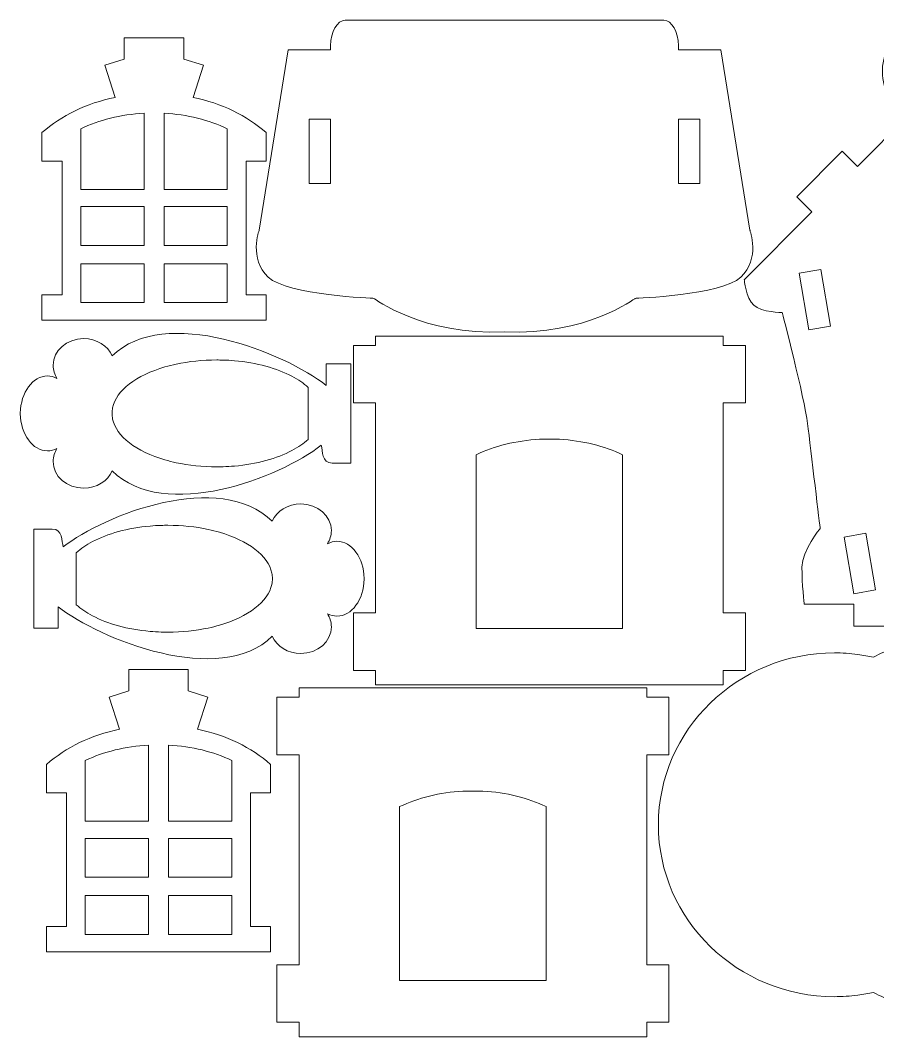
# Model space of a CAD drawing. Header units: centimetres. Extents: x -20.4 to 13.4, y -37.8 to 33.2.
# Drawn here: x -10.51 to 1.15, y -37.78 to -23.96 of the extents above; entities that cross this region are included whole.
import ezdxf

# ---------------------------------------------------------------- set-up
doc = ezdxf.new("R2010")
doc.units = ezdxf.units.CM
doc.header["$MEASUREMENT"] = 0
doc.layers.add('layer 1', color=7, linetype='Continuous')

msp = doc.modelspace()

# ---------------------------------------------------------------- linework, layer by layer
at = {"layer": 'layer 1', "color": 250, "lineweight": 9}
for points, knots in [([(-1.76149, -23.96319), (-1.76149, -23.96319), (-6.09181, -23.96319), (-6.09181, -23.96319), (-6.09181, -23.96319), (-6.20158, -23.96319), (-6.29138, -24.11861), (-6.29138, -24.30859), (-6.29138, -24.30859), (-6.29138, -24.30859), (-6.29138, -24.36234), (-6.29138, -24.36234), (-6.29138, -24.36234), (-6.29138, -24.36234), (-6.86787, -24.36234), (-6.86787, -24.36234), (-6.86787, -24.36234), (-6.86787, -24.36234), (-7.26287, -26.81438), (-7.26287, -26.81438), (-7.26287, -26.81438), (-7.26287, -26.81438), (-7.40699, -27.20885), (-7.1401, -27.45439), (-7.1401, -27.45439), (-6.87321, -27.69993), (-5.70421, -27.74263), (-5.70421, -27.74263), (-5.70421, -27.74263), (-5.70421, -27.74263), (-5.03178, -28.25203), (-3.92665, -28.19917), (-3.92665, -28.19917), (-2.82152, -28.25203), (-2.14909, -27.74263), (-2.14909, -27.74263), (-2.14909, -27.74263), (-2.14909, -27.74263), (-0.98009, -27.69993), (-0.7132, -27.45439), (-0.7132, -27.45439), (-0.44631, -27.20885), (-0.59043, -26.81438), (-0.59043, -26.81438), (-0.59043, -26.81438), (-0.59043, -26.81438), (-0.98543, -24.36234), (-0.98543, -24.36234), (-0.98543, -24.36234), (-0.98543, -24.36234), (-1.56192, -24.36234), (-1.56192, -24.36234), (-1.56192, -24.36234), (-1.56192, -24.36234), (-1.56192, -24.30861), (-1.56192, -24.30861), (-1.56192, -24.30861), (-1.56192, -24.11861), (-1.65172, -23.96319), (-1.76149, -23.96319)], [0, 0, 0, 0, 0.0625, 0.0625, 0.0625, 0.0625, 0.125, 0.125, 0.125, 0.125, 0.1875, 0.1875, 0.1875, 0.1875, 0.25, 0.25, 0.25, 0.25, 0.3125, 0.3125, 0.3125, 0.3125, 0.375, 0.375, 0.375, 0.375, 0.4375, 0.4375, 0.4375, 0.4375, 0.5, 0.5, 0.5, 0.5, 0.5625, 0.5625, 0.5625, 0.5625, 0.625, 0.625, 0.625, 0.625, 0.6875, 0.6875, 0.6875, 0.6875, 0.75, 0.75, 0.75, 0.75, 0.8125, 0.8125, 0.8125, 0.8125, 0.875, 0.875, 0.875, 0.875, 1, 1, 1, 1]), ([(1.90649, -23.96332), (1.90649, -23.96332), (1.90649, -23.96319), (1.90649, -23.96319), (1.90649, -23.96319), (1.90649, -23.96319), (1.90149, -23.96325), (1.90149, -23.96325), (1.90149, -23.96325), (1.90149, -23.96325), (1.89649, -23.96319), (1.89649, -23.96319), (1.89649, -23.96319), (1.89649, -23.96319), (1.89649, -23.96332), (1.89649, -23.96332), (1.89649, -23.96332), (1.51684, -23.96868), (1.2106, -24.27814), (1.2106, -24.65908), (1.2106, -24.65908), (1.2106, -24.91692), (1.35094, -25.14207), (1.5594, -25.26228), (1.5594, -25.26228), (1.5594, -25.26228), (0.87107, -25.95061), (0.87107, -25.95061), (0.87107, -25.95061), (0.87107, -25.95061), (0.66393, -25.74348), (0.66393, -25.74348), (0.66393, -25.74348), (0.66393, -25.74348), (0.04631, -26.36111), (0.04631, -26.36111), (0.04631, -26.36111), (0.04631, -26.36111), (0.25344, -26.56823), (0.25344, -26.56823), (0.25344, -26.56823), (0.25344, -26.56823), (-0.66693, -27.4886), (-0.66693, -27.4886), (-0.66693, -27.4886), (-0.66693, -27.4886), (-0.64673, -27.73691), (-0.53764, -27.83608), (-0.53764, -27.83608), (-0.42855, -27.93525), (-0.15086, -27.93525), (-0.15086, -27.93525), (-0.15086, -27.93525), (-0.15086, -27.93525), (0.1524, -29.09977), (0.19416, -29.44479), (0.19416, -29.44479), (0.23592, -29.78981), (0.36484, -30.87081), (0.36484, -30.87081), (0.36484, -30.87081), (0.36484, -30.87081), (0.11691, -31.16833), (0.11691, -31.39643), (0.11691, -31.39643), (0.11691, -31.62453), (0.14666, -31.89942), (0.14666, -31.89942), (0.14666, -31.89942), (0.14666, -31.89942), (0.82352, -31.89942), (0.82352, -31.89942), (0.82352, -31.89942), (0.82352, -31.89942), (0.82352, -32.19913), (0.82352, -32.19913), (0.82352, -32.19913), (0.82352, -32.19913), (2.97946, -32.19913), (2.97946, -32.19913), (2.97946, -32.19913), (2.97946, -32.19913), (2.97946, -31.89942), (2.97946, -31.89942), (2.97946, -31.89942), (2.97946, -31.89942), (3.65632, -31.89942), (3.65632, -31.89942), (3.65632, -31.89942), (3.65632, -31.89942), (3.68607, -31.62453), (3.68607, -31.39643), (3.68607, -31.39643), (3.68607, -31.16833), (3.43814, -30.87081), (3.43814, -30.87081), (3.43814, -30.87081), (3.43814, -30.87081), (3.56706, -29.78981), (3.60882, -29.44479), (3.60882, -29.44479), (3.65058, -29.09977), (3.95384, -27.93525), (3.95384, -27.93525), (3.95384, -27.93525), (3.95384, -27.93525), (4.23153, -27.93525), (4.34062, -27.83608), (4.34062, -27.83608), (4.44971, -27.73691), (4.46991, -27.4886), (4.46991, -27.4886), (4.46991, -27.4886), (3.45652, -26.47521), (3.17567, -26.19437), (2.24358, -25.26228), (2.24358, -25.26228), (2.45204, -25.14207), (2.59238, -24.91692), (2.59238, -24.65908), (2.59238, -24.65908), (2.59238, -24.27814), (2.28614, -23.96868), (1.90649, -23.96332)], [0, 0, 0, 0, 0.03125, 0.03125, 0.03125, 0.03125, 0.0625, 0.0625, 0.0625, 0.0625, 0.09375, 0.09375, 0.09375, 0.09375, 0.125, 0.125, 0.125, 0.125, 0.15625, 0.15625, 0.15625, 0.15625, 0.1875, 0.1875, 0.1875, 0.1875, 0.21875, 0.21875, 0.21875, 0.21875, 0.25, 0.25, 0.25, 0.25, 0.28125, 0.28125, 0.28125, 0.28125, 0.3125, 0.3125, 0.3125, 0.3125, 0.34375, 0.34375, 0.34375, 0.34375, 0.375, 0.375, 0.375, 0.375, 0.40625, 0.40625, 0.40625, 0.40625, 0.4375, 0.4375, 0.4375, 0.4375, 0.46875, 0.46875, 0.46875, 0.46875, 0.5, 0.5, 0.5, 0.5, 0.53125, 0.53125, 0.53125, 0.53125, 0.5625, 0.5625, 0.5625, 0.5625, 0.59375, 0.59375, 0.59375, 0.59375, 0.625, 0.625, 0.625, 0.625, 0.65625, 0.65625, 0.65625, 0.65625, 0.6875, 0.6875, 0.6875, 0.6875, 0.71875, 0.71875, 0.71875, 0.71875, 0.75, 0.75, 0.75, 0.75, 0.78125, 0.78125, 0.78125, 0.78125, 0.8125, 0.8125, 0.8125, 0.8125, 0.84375, 0.84375, 0.84375, 0.84375, 0.875, 0.875, 0.875, 0.875, 0.90625, 0.90625, 0.90625, 0.90625, 0.9375, 0.9375, 0.9375, 0.9375, 1, 1, 1, 1]), ([(-6.5843, -26.17925), (-6.5843, -26.17925), (-6.5843, -25.30579), (-6.5843, -25.30579), (-6.5843, -25.30579), (-6.5843, -25.30579), (-6.29138, -25.30579), (-6.29138, -25.30579), (-6.29138, -25.30579), (-6.29138, -25.30579), (-6.29138, -26.17925), (-6.29138, -26.17925), (-6.29138, -26.17925), (-6.29138, -26.17925), (-6.5843, -26.17925), (-6.5843, -26.17925)], [0, 0, 0, 0, 0.2, 0.2, 0.2, 0.2, 0.4, 0.4, 0.4, 0.4, 0.6, 0.6, 0.6, 0.6, 1, 1, 1, 1]), ([(-1.56192, -26.17925), (-1.56192, -26.17925), (-1.56192, -25.30579), (-1.56192, -25.30579), (-1.56192, -25.30579), (-1.56192, -25.30579), (-1.269, -25.30579), (-1.269, -25.30579), (-1.269, -25.30579), (-1.269, -25.30579), (-1.269, -26.17925), (-1.269, -26.17925), (-1.269, -26.17925), (-1.269, -26.17925), (-1.56192, -26.17925), (-1.56192, -26.17925)], [0, 0, 0, 0, 0.2, 0.2, 0.2, 0.2, 0.4, 0.4, 0.4, 0.4, 0.6, 0.6, 0.6, 0.6, 1, 1, 1, 1]), ([(0.50606, -28.12182), (0.50606, -28.12182), (0.21035, -28.1724), (0.21035, -28.1724), (0.21035, -28.1724), (0.21035, -28.1724), (0.07864, -27.40214), (0.07864, -27.40214), (0.07864, -27.40214), (0.07864, -27.40214), (0.37434, -27.35158), (0.37434, -27.35158), (0.37434, -27.35158), (0.37434, -27.35158), (0.50606, -28.12182), (0.50606, -28.12182)], [0, 0, 0, 0, 0.2, 0.2, 0.2, 0.2, 0.4, 0.4, 0.4, 0.4, 0.6, 0.6, 0.6, 0.6, 1, 1, 1, 1]), ([(-5.68167, -28.25448), (-5.68167, -28.25448), (-0.95222, -28.25448), (-0.95222, -28.25448), (-0.95222, -28.25448), (-0.95222, -28.25448), (-0.95222, -28.38179), (-0.95222, -28.38179), (-0.95222, -28.38179), (-0.95222, -28.38179), (-0.65222, -28.38179), (-0.65222, -28.38179), (-0.65222, -28.38179), (-0.65222, -28.38179), (-0.65222, -29.16321), (-0.65222, -29.16321), (-0.65222, -29.16321), (-0.65222, -29.16321), (-0.95222, -29.16321), (-0.95222, -29.16321), (-0.95222, -29.16321), (-0.95222, -29.16321), (-0.95222, -32.01885), (-0.95222, -32.01885), (-0.95222, -32.01885), (-0.95222, -32.01885), (-0.65222, -32.01885), (-0.65222, -32.01885), (-0.65222, -32.01885), (-0.65222, -32.01885), (-0.65222, -32.80027), (-0.65222, -32.80027), (-0.65222, -32.80027), (-0.65222, -32.80027), (-0.95222, -32.80027), (-0.95222, -32.80027), (-0.95222, -32.80027), (-0.95222, -32.80027), (-0.95222, -32.99568), (-0.95222, -32.99568), (-0.95222, -32.99568), (-0.95222, -32.99568), (-5.68167, -32.99568), (-5.68167, -32.99568), (-5.68167, -32.99568), (-5.68167, -32.99568), (-5.68167, -32.80027), (-5.68167, -32.80027), (-5.68167, -32.80027), (-5.68167, -32.80027), (-5.98167, -32.80027), (-5.98167, -32.80027), (-5.98167, -32.80027), (-5.98167, -32.80027), (-5.98167, -32.01885), (-5.98167, -32.01885), (-5.98167, -32.01885), (-5.98167, -32.01885), (-5.68167, -32.01885), (-5.68167, -32.01885), (-5.68167, -32.01885), (-5.68167, -32.01885), (-5.68167, -29.16321), (-5.68167, -29.16321), (-5.68167, -29.16321), (-5.68167, -29.16321), (-5.98167, -29.16321), (-5.98167, -29.16321), (-5.98167, -29.16321), (-5.98167, -29.16321), (-5.98167, -28.38179), (-5.98167, -28.38179), (-5.98167, -28.38179), (-5.98167, -28.38179), (-5.68167, -28.38179), (-5.68167, -28.38179), (-5.68167, -28.38179), (-5.68167, -28.38179), (-5.68167, -28.25448), (-5.68167, -28.25448)], [0, 0, 0, 0, 0.04761905, 0.04761905, 0.04761905, 0.04761905, 0.0952381, 0.0952381, 0.0952381, 0.0952381, 0.14285714, 0.14285714, 0.14285714, 0.14285714, 0.19047619, 0.19047619, 0.19047619, 0.19047619, 0.23809524, 0.23809524, 0.23809524, 0.23809524, 0.28571429, 0.28571429, 0.28571429, 0.28571429, 0.33333333, 0.33333333, 0.33333333, 0.33333333, 0.38095238, 0.38095238, 0.38095238, 0.38095238, 0.42857143, 0.42857143, 0.42857143, 0.42857143, 0.47619048, 0.47619048, 0.47619048, 0.47619048, 0.52380952, 0.52380952, 0.52380952, 0.52380952, 0.57142857, 0.57142857, 0.57142857, 0.57142857, 0.61904762, 0.61904762, 0.61904762, 0.61904762, 0.66666667, 0.66666667, 0.66666667, 0.66666667, 0.71428571, 0.71428571, 0.71428571, 0.71428571, 0.76190476, 0.76190476, 0.76190476, 0.76190476, 0.80952381, 0.80952381, 0.80952381, 0.80952381, 0.85714286, 0.85714286, 0.85714286, 0.85714286, 0.9047619, 0.9047619, 0.9047619, 0.9047619, 1, 1, 1, 1]), ([(-3.18084, -32.23182), (-3.18084, -32.23182), (-2.3204, -32.23182), (-2.3204, -32.23182), (-2.3204, -32.23182), (-2.3204, -32.23182), (-2.3204, -31.70502), (-2.3204, -31.70502), (-2.3204, -31.70502), (-2.3204, -31.70502), (-2.3204, -31.45429), (-2.3204, -31.45429), (-2.3204, -31.45429), (-2.3204, -31.45429), (-2.3204, -30.92749), (-2.3204, -30.92749), (-2.3204, -30.92749), (-2.3204, -30.92749), (-2.3204, -30.69532), (-2.3204, -30.69532), (-2.3204, -30.69532), (-2.3204, -30.69532), (-2.3204, -29.8683), (-2.3204, -29.8683), (-2.3204, -29.8683), (-2.56942, -29.7503), (-2.86351, -29.67527), (-3.18084, -29.65848), (-3.18084, -29.65848), (-3.22475, -29.6579), (-3.26719, -29.65675), (-3.31255, -29.65675), (-3.31255, -29.65675), (-3.35791, -29.65675), (-3.40621, -29.6579), (-3.45304, -29.65848), (-3.45304, -29.65848), (-3.77037, -29.67527), (-4.06446, -29.7503), (-4.31348, -29.8683), (-4.31348, -29.8683), (-4.31348, -29.8683), (-4.31348, -30.69532), (-4.31348, -30.69532), (-4.31348, -30.69532), (-4.31348, -30.69532), (-4.31348, -30.92749), (-4.31348, -30.92749), (-4.31348, -30.92749), (-4.31348, -30.92749), (-4.31348, -31.45429), (-4.31348, -31.45429), (-4.31348, -31.45429), (-4.31348, -31.45429), (-4.31348, -31.70502), (-4.31348, -31.70502), (-4.31348, -31.70502), (-4.31348, -31.70502), (-4.31348, -32.23182), (-4.31348, -32.23182), (-4.31348, -32.23182), (-4.31348, -32.23182), (-3.45304, -32.23182), (-3.45304, -32.23182), (-3.45304, -32.23182), (-3.45304, -32.23182), (-3.18084, -32.23182), (-3.18084, -32.23182)], [0, 0, 0, 0, 0.05555556, 0.05555556, 0.05555556, 0.05555556, 0.11111111, 0.11111111, 0.11111111, 0.11111111, 0.16666667, 0.16666667, 0.16666667, 0.16666667, 0.22222222, 0.22222222, 0.22222222, 0.22222222, 0.27777778, 0.27777778, 0.27777778, 0.27777778, 0.33333333, 0.33333333, 0.33333333, 0.33333333, 0.38888889, 0.38888889, 0.38888889, 0.38888889, 0.44444444, 0.44444444, 0.44444444, 0.44444444, 0.5, 0.5, 0.5, 0.5, 0.55555556, 0.55555556, 0.55555556, 0.55555556, 0.61111111, 0.61111111, 0.61111111, 0.61111111, 0.66666667, 0.66666667, 0.66666667, 0.66666667, 0.72222222, 0.72222222, 0.72222222, 0.72222222, 0.77777778, 0.77777778, 0.77777778, 0.77777778, 0.83333333, 0.83333333, 0.83333333, 0.83333333, 0.88888889, 0.88888889, 0.88888889, 0.88888889, 1, 1, 1, 1]), ([(0.98751, -30.93657), (0.98751, -30.93657), (1.11923, -31.70681), (1.11923, -31.70681), (1.11923, -31.70681), (1.11923, -31.70681), (0.82352, -31.75738), (0.82352, -31.75738), (0.82352, -31.75738), (0.82352, -31.75738), (0.6918, -30.98714), (0.6918, -30.98714), (0.6918, -30.98714), (0.6918, -30.98714), (0.98751, -30.93657), (0.98751, -30.93657)], [0, 0, 0, 0, 0.2, 0.2, 0.2, 0.2, 0.4, 0.4, 0.4, 0.4, 0.6, 0.6, 0.6, 0.6, 1, 1, 1, 1]), ([(6.62478, -34.89878), (6.62478, -34.25294), (6.35567, -33.66807), (5.92067, -33.24463), (5.92067, -33.24463), (5.48747, -32.82295), (4.89002, -32.56209), (4.23109, -32.56209), (4.23109, -32.56209), (4.12709, -32.56209), (4.02038, -32.56944), (3.91171, -32.58366), (3.91171, -32.58366), (3.83889, -32.59317), (3.7682, -32.60552), (3.69975, -32.62054), (3.69975, -32.62054), (3.51889, -32.52177), (3.32451, -32.44273), (3.11976, -32.38652), (3.11976, -32.38652), (2.88705, -32.32263), (2.64393, -32.28843), (2.39527, -32.28843), (2.39527, -32.28843), (2.14661, -32.28843), (1.90349, -32.32263), (1.67078, -32.38652), (1.67078, -32.38652), (1.46603, -32.44273), (1.27165, -32.52177), (1.09079, -32.62054), (1.09079, -32.62054), (1.02234, -32.60552), (0.95165, -32.59317), (0.87883, -32.58366), (0.87883, -32.58366), (0.77016, -32.56944), (0.66344, -32.56209), (0.55944, -32.56209), (0.55944, -32.56209), (-0.09949, -32.56209), (-0.69694, -32.82295), (-1.13014, -33.24463), (-1.13014, -33.24463), (-1.56514, -33.66807), (-1.83425, -34.25294), (-1.83425, -34.89878), (-1.83425, -34.89878), (-1.83425, -35.54461), (-1.56514, -36.12948), (-1.13013, -36.55292), (-1.13013, -36.55292), (-0.69694, -36.97459), (-0.09948, -37.23545), (0.55944, -37.23545), (0.55944, -37.23545), (0.66344, -37.23545), (0.77016, -37.2281), (0.87885, -37.21389), (0.87885, -37.21389), (0.95166, -37.20437), (1.02235, -37.19202), (1.09079, -37.17701), (1.09079, -37.17701), (1.27166, -37.27578), (1.46604, -37.35482), (1.67079, -37.41103), (1.67079, -37.41103), (1.9035, -37.47492), (2.14663, -37.50912), (2.39527, -37.50912), (2.39527, -37.50912), (2.64391, -37.50912), (2.88705, -37.47492), (3.11978, -37.41103), (3.11978, -37.41103), (3.32451, -37.35482), (3.51888, -37.27578), (3.69975, -37.17701), (3.69975, -37.17701), (3.76818, -37.19202), (3.83887, -37.20437), (3.91169, -37.21389), (3.91169, -37.21389), (4.02038, -37.2281), (4.1271, -37.23545), (4.23109, -37.23545), (4.23109, -37.23545), (4.89, -37.23545), (5.48747, -36.97459), (5.92066, -36.55292), (5.92066, -36.55292), (6.35567, -36.12948), (6.62478, -35.54461), (6.62478, -34.89878)], [0, 0, 0, 0, 0.04, 0.04, 0.04, 0.04, 0.08, 0.08, 0.08, 0.08, 0.12, 0.12, 0.12, 0.12, 0.16, 0.16, 0.16, 0.16, 0.2, 0.2, 0.2, 0.2, 0.24, 0.24, 0.24, 0.24, 0.28, 0.28, 0.28, 0.28, 0.32, 0.32, 0.32, 0.32, 0.36, 0.36, 0.36, 0.36, 0.4, 0.4, 0.4, 0.4, 0.44, 0.44, 0.44, 0.44, 0.48, 0.48, 0.48, 0.48, 0.52, 0.52, 0.52, 0.52, 0.56, 0.56, 0.56, 0.56, 0.6, 0.6, 0.6, 0.6, 0.64, 0.64, 0.64, 0.64, 0.68, 0.68, 0.68, 0.68, 0.72, 0.72, 0.72, 0.72, 0.76, 0.76, 0.76, 0.76, 0.8, 0.8, 0.8, 0.8, 0.84, 0.84, 0.84, 0.84, 0.88, 0.88, 0.88, 0.88, 0.92, 0.92, 0.92, 0.92, 1, 1, 1, 1]), ([(-6.72085, -33.03792), (-6.72085, -33.03792), (-1.9914, -33.03792), (-1.9914, -33.03792), (-1.9914, -33.03792), (-1.9914, -33.03792), (-1.9914, -33.16523), (-1.9914, -33.16523), (-1.9914, -33.16523), (-1.9914, -33.16523), (-1.6914, -33.16523), (-1.6914, -33.16523), (-1.6914, -33.16523), (-1.6914, -33.16523), (-1.6914, -33.94665), (-1.6914, -33.94665), (-1.6914, -33.94665), (-1.6914, -33.94665), (-1.9914, -33.94665), (-1.9914, -33.94665), (-1.9914, -33.94665), (-1.9914, -33.94665), (-1.9914, -36.80229), (-1.9914, -36.80229), (-1.9914, -36.80229), (-1.9914, -36.80229), (-1.6914, -36.80229), (-1.6914, -36.80229), (-1.6914, -36.80229), (-1.6914, -36.80229), (-1.6914, -37.58371), (-1.6914, -37.58371), (-1.6914, -37.58371), (-1.6914, -37.58371), (-1.9914, -37.58371), (-1.9914, -37.58371), (-1.9914, -37.58371), (-1.9914, -37.58371), (-1.9914, -37.77912), (-1.9914, -37.77912), (-1.9914, -37.77912), (-1.9914, -37.77912), (-6.72085, -37.77912), (-6.72085, -37.77912), (-6.72085, -37.77912), (-6.72085, -37.77912), (-6.72085, -37.58371), (-6.72085, -37.58371), (-6.72085, -37.58371), (-6.72085, -37.58371), (-7.02085, -37.58371), (-7.02085, -37.58371), (-7.02085, -37.58371), (-7.02085, -37.58371), (-7.02085, -36.80229), (-7.02085, -36.80229), (-7.02085, -36.80229), (-7.02085, -36.80229), (-6.72085, -36.80229), (-6.72085, -36.80229), (-6.72085, -36.80229), (-6.72085, -36.80229), (-6.72085, -33.94665), (-6.72085, -33.94665), (-6.72085, -33.94665), (-6.72085, -33.94665), (-7.02085, -33.94665), (-7.02085, -33.94665), (-7.02085, -33.94665), (-7.02085, -33.94665), (-7.02085, -33.16523), (-7.02085, -33.16523), (-7.02085, -33.16523), (-7.02085, -33.16523), (-6.72085, -33.16523), (-6.72085, -33.16523), (-6.72085, -33.16523), (-6.72085, -33.16523), (-6.72085, -33.03792), (-6.72085, -33.03792)], [0, 0, 0, 0, 0.04761905, 0.04761905, 0.04761905, 0.04761905, 0.0952381, 0.0952381, 0.0952381, 0.0952381, 0.14285714, 0.14285714, 0.14285714, 0.14285714, 0.19047619, 0.19047619, 0.19047619, 0.19047619, 0.23809524, 0.23809524, 0.23809524, 0.23809524, 0.28571429, 0.28571429, 0.28571429, 0.28571429, 0.33333333, 0.33333333, 0.33333333, 0.33333333, 0.38095238, 0.38095238, 0.38095238, 0.38095238, 0.42857143, 0.42857143, 0.42857143, 0.42857143, 0.47619048, 0.47619048, 0.47619048, 0.47619048, 0.52380952, 0.52380952, 0.52380952, 0.52380952, 0.57142857, 0.57142857, 0.57142857, 0.57142857, 0.61904762, 0.61904762, 0.61904762, 0.61904762, 0.66666667, 0.66666667, 0.66666667, 0.66666667, 0.71428571, 0.71428571, 0.71428571, 0.71428571, 0.76190476, 0.76190476, 0.76190476, 0.76190476, 0.80952381, 0.80952381, 0.80952381, 0.80952381, 0.85714286, 0.85714286, 0.85714286, 0.85714286, 0.9047619, 0.9047619, 0.9047619, 0.9047619, 1, 1, 1, 1]), ([(-4.22002, -37.01526), (-4.22002, -37.01526), (-3.35958, -37.01526), (-3.35958, -37.01526), (-3.35958, -37.01526), (-3.35958, -37.01526), (-3.35958, -36.48846), (-3.35958, -36.48846), (-3.35958, -36.48846), (-3.35958, -36.48846), (-3.35958, -36.23773), (-3.35958, -36.23773), (-3.35958, -36.23773), (-3.35958, -36.23773), (-3.35958, -35.71093), (-3.35958, -35.71093), (-3.35958, -35.71093), (-3.35958, -35.71093), (-3.35958, -35.47876), (-3.35958, -35.47876), (-3.35958, -35.47876), (-3.35958, -35.47876), (-3.35958, -34.65174), (-3.35958, -34.65174), (-3.35958, -34.65174), (-3.6086, -34.53374), (-3.90269, -34.45871), (-4.22002, -34.44192), (-4.22002, -34.44192), (-4.26393, -34.44134), (-4.30637, -34.44019), (-4.35173, -34.44019), (-4.35173, -34.44019), (-4.39709, -34.44019), (-4.44539, -34.44134), (-4.49222, -34.44192), (-4.49222, -34.44192), (-4.80955, -34.45871), (-5.10364, -34.53374), (-5.35266, -34.65174), (-5.35266, -34.65174), (-5.35266, -34.65174), (-5.35266, -35.47876), (-5.35266, -35.47876), (-5.35266, -35.47876), (-5.35266, -35.47876), (-5.35266, -35.71093), (-5.35266, -35.71093), (-5.35266, -35.71093), (-5.35266, -35.71093), (-5.35266, -36.23773), (-5.35266, -36.23773), (-5.35266, -36.23773), (-5.35266, -36.23773), (-5.35266, -36.48846), (-5.35266, -36.48846), (-5.35266, -36.48846), (-5.35266, -36.48846), (-5.35266, -37.01526), (-5.35266, -37.01526), (-5.35266, -37.01526), (-5.35266, -37.01526), (-4.49222, -37.01526), (-4.49222, -37.01526), (-4.49222, -37.01526), (-4.49222, -37.01526), (-4.22002, -37.01526), (-4.22002, -37.01526)], [0, 0, 0, 0, 0.05555556, 0.05555556, 0.05555556, 0.05555556, 0.11111111, 0.11111111, 0.11111111, 0.11111111, 0.16666667, 0.16666667, 0.16666667, 0.16666667, 0.22222222, 0.22222222, 0.22222222, 0.22222222, 0.27777778, 0.27777778, 0.27777778, 0.27777778, 0.33333333, 0.33333333, 0.33333333, 0.33333333, 0.38888889, 0.38888889, 0.38888889, 0.38888889, 0.44444444, 0.44444444, 0.44444444, 0.44444444, 0.5, 0.5, 0.5, 0.5, 0.55555556, 0.55555556, 0.55555556, 0.55555556, 0.61111111, 0.61111111, 0.61111111, 0.61111111, 0.66666667, 0.66666667, 0.66666667, 0.66666667, 0.72222222, 0.72222222, 0.72222222, 0.72222222, 0.77777778, 0.77777778, 0.77777778, 0.77777778, 0.83333333, 0.83333333, 0.83333333, 0.83333333, 0.88888889, 0.88888889, 0.88888889, 0.88888889, 1, 1, 1, 1])]:
    msp.add_open_spline(points, degree=3, knots=knots, dxfattribs=at)
at = {"layer": 'layer 1', "color": 2, "lineweight": 9}
for points, knots in [([(-8.2887, -24.48898), (-8.2887, -24.48898), (-8.2887, -24.20025), (-8.2887, -24.20025), (-8.2887, -24.20025), (-8.2887, -24.20025), (-8.69259, -24.20025), (-8.69259, -24.20025), (-8.69259, -24.20025), (-8.69259, -24.20025), (-9.09648, -24.20025), (-9.09648, -24.20025), (-9.09648, -24.20025), (-9.09648, -24.20025), (-9.09648, -24.48898), (-9.09648, -24.48898), (-9.09648, -24.48898), (-9.09648, -24.48898), (-9.36307, -24.57476), (-9.36307, -24.57476), (-9.36307, -24.57476), (-9.36307, -24.57476), (-9.22272, -25.01092), (-9.22272, -25.01092), (-9.22272, -25.01092), (-9.61119, -25.08992), (-9.95463, -25.25935), (-10.21593, -25.48959), (-10.21593, -25.48959), (-10.21593, -25.48959), (-10.21593, -25.87723), (-10.21593, -25.87723), (-10.21593, -25.87723), (-10.21593, -25.87723), (-9.94375, -25.87723), (-9.94375, -25.87723), (-9.94375, -25.87723), (-9.94375, -25.87723), (-9.94375, -27.69469), (-9.94375, -27.69469), (-9.94375, -27.69469), (-9.94375, -27.69469), (-10.21593, -27.69469), (-10.21593, -27.69469), (-10.21593, -27.69469), (-10.21593, -27.69469), (-10.21593, -28.03711), (-10.21593, -28.03711), (-10.21593, -28.03711), (-10.21593, -28.03711), (-8.69259, -28.03711), (-8.69259, -28.03711), (-8.69259, -28.03711), (-8.69259, -28.03711), (-7.16925, -28.03711), (-7.16925, -28.03711), (-7.16925, -28.03711), (-7.16925, -28.03711), (-7.16925, -27.69469), (-7.16925, -27.69469), (-7.16925, -27.69469), (-7.16925, -27.69469), (-7.44143, -27.69469), (-7.44143, -27.69469), (-7.44143, -27.69469), (-7.44143, -27.69469), (-7.44143, -25.87723), (-7.44143, -25.87723), (-7.44143, -25.87723), (-7.44143, -25.87723), (-7.16925, -25.87723), (-7.16925, -25.87723), (-7.16925, -25.87723), (-7.16925, -25.87723), (-7.16925, -25.48959), (-7.16925, -25.48959), (-7.16925, -25.48959), (-7.43055, -25.25935), (-7.77399, -25.08992), (-8.16246, -25.01092), (-8.16246, -25.01092), (-8.16246, -25.01092), (-8.02211, -24.57476), (-8.02211, -24.57476), (-8.02211, -24.57476), (-8.02211, -24.57476), (-8.2887, -24.48898), (-8.2887, -24.48898)], [0, 0, 0, 0, 0.04347826, 0.04347826, 0.04347826, 0.04347826, 0.08695652, 0.08695652, 0.08695652, 0.08695652, 0.13043478, 0.13043478, 0.13043478, 0.13043478, 0.17391304, 0.17391304, 0.17391304, 0.17391304, 0.2173913, 0.2173913, 0.2173913, 0.2173913, 0.26086957, 0.26086957, 0.26086957, 0.26086957, 0.30434783, 0.30434783, 0.30434783, 0.30434783, 0.34782609, 0.34782609, 0.34782609, 0.34782609, 0.39130435, 0.39130435, 0.39130435, 0.39130435, 0.43478261, 0.43478261, 0.43478261, 0.43478261, 0.47826087, 0.47826087, 0.47826087, 0.47826087, 0.52173913, 0.52173913, 0.52173913, 0.52173913, 0.56521739, 0.56521739, 0.56521739, 0.56521739, 0.60869565, 0.60869565, 0.60869565, 0.60869565, 0.65217391, 0.65217391, 0.65217391, 0.65217391, 0.69565217, 0.69565217, 0.69565217, 0.69565217, 0.73913043, 0.73913043, 0.73913043, 0.73913043, 0.7826087, 0.7826087, 0.7826087, 0.7826087, 0.82608696, 0.82608696, 0.82608696, 0.82608696, 0.86956522, 0.86956522, 0.86956522, 0.86956522, 0.91304348, 0.91304348, 0.91304348, 0.91304348, 1, 1, 1, 1]), ([(-9.68913, -25.43653), (-9.44011, -25.31853), (-9.14602, -25.2435), (-8.82869, -25.22671), (-8.82869, -25.22671), (-8.82869, -25.22671), (-8.82869, -26.26355), (-8.82869, -26.26355), (-8.82869, -26.26355), (-8.82869, -26.26355), (-9.68913, -26.26355), (-9.68913, -26.26355), (-9.68913, -26.26355), (-9.68913, -26.26355), (-9.68913, -25.43653), (-9.68913, -25.43653)], [0, 0, 0, 0, 0.2, 0.2, 0.2, 0.2, 0.4, 0.4, 0.4, 0.4, 0.6, 0.6, 0.6, 0.6, 1, 1, 1, 1]), ([(-8.55649, -26.26355), (-8.55649, -26.26355), (-8.55649, -25.22671), (-8.55649, -25.22671), (-8.55649, -25.22671), (-8.23916, -25.2435), (-7.94507, -25.31853), (-7.69605, -25.43653), (-7.69605, -25.43653), (-7.69605, -25.43653), (-7.69605, -26.26355), (-7.69605, -26.26355), (-7.69605, -26.26355), (-7.69605, -26.26355), (-8.55649, -26.26355), (-8.55649, -26.26355)], [0, 0, 0, 0, 0.2, 0.2, 0.2, 0.2, 0.4, 0.4, 0.4, 0.4, 0.6, 0.6, 0.6, 0.6, 1, 1, 1, 1]), ([(-9.68913, -26.49572), (-9.68913, -26.49572), (-8.82869, -26.49572), (-8.82869, -26.49572), (-8.82869, -26.49572), (-8.82869, -26.49572), (-8.82869, -27.02252), (-8.82869, -27.02252), (-8.82869, -27.02252), (-8.82869, -27.02252), (-9.68913, -27.02252), (-9.68913, -27.02252), (-9.68913, -27.02252), (-9.68913, -27.02252), (-9.68913, -26.49572), (-9.68913, -26.49572)], [0, 0, 0, 0, 0.2, 0.2, 0.2, 0.2, 0.4, 0.4, 0.4, 0.4, 0.6, 0.6, 0.6, 0.6, 1, 1, 1, 1]), ([(-8.55649, -26.49572), (-8.55649, -26.49572), (-7.69605, -26.49572), (-7.69605, -26.49572), (-7.69605, -26.49572), (-7.69605, -26.49572), (-7.69605, -27.02252), (-7.69605, -27.02252), (-7.69605, -27.02252), (-7.69605, -27.02252), (-8.55649, -27.02252), (-8.55649, -27.02252), (-8.55649, -27.02252), (-8.55649, -27.02252), (-8.55649, -26.49572), (-8.55649, -26.49572)], [0, 0, 0, 0, 0.2, 0.2, 0.2, 0.2, 0.4, 0.4, 0.4, 0.4, 0.6, 0.6, 0.6, 0.6, 1, 1, 1, 1]), ([(-9.68913, -27.27325), (-9.68913, -27.27325), (-8.82869, -27.27325), (-8.82869, -27.27325), (-8.82869, -27.27325), (-8.82869, -27.27325), (-8.82869, -27.80005), (-8.82869, -27.80005), (-8.82869, -27.80005), (-8.82869, -27.80005), (-9.68913, -27.80005), (-9.68913, -27.80005), (-9.68913, -27.80005), (-9.68913, -27.80005), (-9.68913, -27.27325), (-9.68913, -27.27325)], [0, 0, 0, 0, 0.2, 0.2, 0.2, 0.2, 0.4, 0.4, 0.4, 0.4, 0.6, 0.6, 0.6, 0.6, 1, 1, 1, 1]), ([(-8.55649, -27.27325), (-8.55649, -27.27325), (-7.69605, -27.27325), (-7.69605, -27.27325), (-7.69605, -27.27325), (-7.69605, -27.27325), (-7.69605, -27.80005), (-7.69605, -27.80005), (-7.69605, -27.80005), (-7.69605, -27.80005), (-8.55649, -27.80005), (-8.55649, -27.80005), (-8.55649, -27.80005), (-8.55649, -27.80005), (-8.55649, -27.27325), (-8.55649, -27.27325)], [0, 0, 0, 0, 0.2, 0.2, 0.2, 0.2, 0.4, 0.4, 0.4, 0.4, 0.6, 0.6, 0.6, 0.6, 1, 1, 1, 1]), ([(-10.51053, -29.30164), (-10.51053, -29.30164), (-10.51062, -29.30164), (-10.51062, -29.30164), (-10.51062, -29.30164), (-10.51062, -29.30164), (-10.51057, -29.30664), (-10.51057, -29.30664), (-10.51057, -29.30664), (-10.51057, -29.30664), (-10.51062, -29.31164), (-10.51062, -29.31164), (-10.51062, -29.31164), (-10.51062, -29.31164), (-10.51053, -29.31164), (-10.51053, -29.31164), (-10.51053, -29.31164), (-10.5067, -29.59064), (-10.34309, -29.81527), (-10.14186, -29.81527), (-10.14186, -29.81527), (-10.09616, -29.81527), (-10.05241, -29.80369), (-10.01202, -29.78252), (-10.01202, -29.78252), (-10.04575, -29.83505), (-10.06502, -29.89565), (-10.06502, -29.96018), (-10.06502, -29.96018), (-10.06502, -30.16071), (-9.87925, -30.32334), (-9.65018, -30.32334), (-9.65018, -30.32334), (-9.47241, -30.32334), (-9.32075, -30.22539), (-9.26172, -30.0878), (-9.26172, -30.0878), (-8.55046, -30.79008), (-6.97709, -30.17811), (-6.41888, -29.73843), (-6.41888, -29.73843), (-6.39653, -29.81921), (-6.41594, -29.98078), (-6.27082, -29.98078), (-6.27082, -29.98078), (-6.27082, -29.98078), (-6.01785, -29.98078), (-6.01785, -29.98078), (-6.01785, -29.98078), (-6.01785, -29.98078), (-6.01785, -29.31159), (-6.01785, -29.31159), (-6.01785, -29.31159), (-6.01785, -29.31159), (-6.01785, -29.30169), (-6.01785, -29.30169), (-6.01785, -29.30169), (-6.01785, -29.30169), (-6.01785, -28.6325), (-6.01785, -28.6325), (-6.01785, -28.6325), (-6.01785, -28.6325), (-6.35185, -28.6325), (-6.35185, -28.6325), (-6.35185, -28.6325), (-6.35185, -28.6325), (-6.35185, -28.92501), (-6.35185, -28.92501), (-6.35185, -28.92501), (-6.91006, -28.48533), (-8.55046, -27.8232), (-9.26172, -28.52548), (-9.26172, -28.52548), (-9.32075, -28.38789), (-9.47241, -28.28994), (-9.65018, -28.28994), (-9.65018, -28.28994), (-9.87925, -28.28994), (-10.06502, -28.45257), (-10.06502, -28.6531), (-10.06502, -28.6531), (-10.06502, -28.71763), (-10.04575, -28.77823), (-10.01202, -28.83076), (-10.01202, -28.83076), (-10.05241, -28.80959), (-10.09616, -28.79801), (-10.14186, -28.79801), (-10.14186, -28.79801), (-10.34309, -28.79801), (-10.5067, -29.02264), (-10.51053, -29.30164)], [0, 0, 0, 0, 0.04166667, 0.04166667, 0.04166667, 0.04166667, 0.08333333, 0.08333333, 0.08333333, 0.08333333, 0.125, 0.125, 0.125, 0.125, 0.16666667, 0.16666667, 0.16666667, 0.16666667, 0.20833333, 0.20833333, 0.20833333, 0.20833333, 0.25, 0.25, 0.25, 0.25, 0.29166667, 0.29166667, 0.29166667, 0.29166667, 0.33333333, 0.33333333, 0.33333333, 0.33333333, 0.375, 0.375, 0.375, 0.375, 0.41666667, 0.41666667, 0.41666667, 0.41666667, 0.45833333, 0.45833333, 0.45833333, 0.45833333, 0.5, 0.5, 0.5, 0.5, 0.54166667, 0.54166667, 0.54166667, 0.54166667, 0.58333333, 0.58333333, 0.58333333, 0.58333333, 0.625, 0.625, 0.625, 0.625, 0.66666667, 0.66666667, 0.66666667, 0.66666667, 0.70833333, 0.70833333, 0.70833333, 0.70833333, 0.75, 0.75, 0.75, 0.75, 0.79166667, 0.79166667, 0.79166667, 0.79166667, 0.83333333, 0.83333333, 0.83333333, 0.83333333, 0.875, 0.875, 0.875, 0.875, 0.91666667, 0.91666667, 0.91666667, 0.91666667, 1, 1, 1, 1]), ([(-7.84033, -28.58029), (-8.03523, -28.58029), (-8.22099, -28.6003), (-8.39016, -28.63651), (-8.39016, -28.63651), (-8.44294, -28.64781), (-8.49412, -28.66068), (-8.54346, -28.67501), (-8.54346, -28.67501), (-8.93233, -28.78805), (-9.20672, -28.99192), (-9.25567, -29.23), (-9.25567, -29.23), (-9.26085, -29.25519), (-9.26351, -29.28076), (-9.26351, -29.30664), (-9.26351, -29.30664), (-9.26351, -29.33253), (-9.26085, -29.35811), (-9.25567, -29.3833), (-9.25567, -29.3833), (-9.20672, -29.62138), (-8.93232, -29.82525), (-8.54346, -29.93828), (-8.54346, -29.93828), (-8.49412, -29.95261), (-8.44294, -29.96548), (-8.39016, -29.97678), (-8.39016, -29.97678), (-8.22099, -30.01299), (-8.03523, -30.033), (-7.84033, -30.033), (-7.84033, -30.033), (-7.81094, -30.033), (-7.78177, -30.03255), (-7.7528, -30.03165), (-7.7528, -30.03165), (-7.70092, -30.03004), (-7.64977, -30.02701), (-7.59952, -30.02263), (-7.59952, -30.02263), (-7.29451, -29.99609), (-7.02259, -29.92), (-6.81663, -29.81119), (-6.81663, -29.81119), (-6.73145, -29.76618), (-6.65757, -29.71558), (-6.59729, -29.66056), (-6.59729, -29.66056), (-6.59729, -29.66056), (-6.59729, -28.95273), (-6.59729, -28.95273), (-6.59729, -28.95273), (-6.65757, -28.89771), (-6.73145, -28.84711), (-6.81663, -28.8021), (-6.81663, -28.8021), (-7.02259, -28.69329), (-7.29451, -28.6172), (-7.59952, -28.59066), (-7.59952, -28.59066), (-7.64977, -28.58628), (-7.70092, -28.58325), (-7.7528, -28.58164), (-7.7528, -28.58164), (-7.78177, -28.58074), (-7.81094, -28.58029), (-7.84033, -28.58029)], [0, 0, 0, 0, 0.05555556, 0.05555556, 0.05555556, 0.05555556, 0.11111111, 0.11111111, 0.11111111, 0.11111111, 0.16666667, 0.16666667, 0.16666667, 0.16666667, 0.22222222, 0.22222222, 0.22222222, 0.22222222, 0.27777778, 0.27777778, 0.27777778, 0.27777778, 0.33333333, 0.33333333, 0.33333333, 0.33333333, 0.38888889, 0.38888889, 0.38888889, 0.38888889, 0.44444444, 0.44444444, 0.44444444, 0.44444444, 0.5, 0.5, 0.5, 0.5, 0.55555556, 0.55555556, 0.55555556, 0.55555556, 0.61111111, 0.61111111, 0.61111111, 0.61111111, 0.66666667, 0.66666667, 0.66666667, 0.66666667, 0.72222222, 0.72222222, 0.72222222, 0.72222222, 0.77777778, 0.77777778, 0.77777778, 0.77777778, 0.83333333, 0.83333333, 0.83333333, 0.83333333, 0.88888889, 0.88888889, 0.88888889, 0.88888889, 1, 1, 1, 1]), ([(-5.83614, -31.55892), (-5.83614, -31.55892), (-5.83605, -31.55892), (-5.83605, -31.55892), (-5.83605, -31.55892), (-5.83605, -31.55892), (-5.8361, -31.55392), (-5.8361, -31.55392), (-5.8361, -31.55392), (-5.8361, -31.55392), (-5.83605, -31.54892), (-5.83605, -31.54892), (-5.83605, -31.54892), (-5.83605, -31.54892), (-5.83614, -31.54892), (-5.83614, -31.54892), (-5.83614, -31.54892), (-5.83997, -31.26992), (-6.00358, -31.04529), (-6.20481, -31.04529), (-6.20481, -31.04529), (-6.25051, -31.04529), (-6.29426, -31.05687), (-6.33465, -31.07804), (-6.33465, -31.07804), (-6.30092, -31.02551), (-6.28165, -30.96491), (-6.28165, -30.90038), (-6.28165, -30.90038), (-6.28165, -30.69985), (-6.46742, -30.53722), (-6.69649, -30.53722), (-6.69649, -30.53722), (-6.87426, -30.53722), (-7.02592, -30.63517), (-7.08495, -30.77276), (-7.08495, -30.77276), (-7.79621, -30.07048), (-9.36958, -30.68245), (-9.92779, -31.12213), (-9.92779, -31.12213), (-9.95014, -31.04135), (-9.93073, -30.87978), (-10.07585, -30.87978), (-10.07585, -30.87978), (-10.07585, -30.87978), (-10.32882, -30.87978), (-10.32882, -30.87978), (-10.32882, -30.87978), (-10.32882, -30.87978), (-10.32882, -31.54897), (-10.32882, -31.54897), (-10.32882, -31.54897), (-10.32882, -31.54897), (-10.32882, -31.55887), (-10.32882, -31.55887), (-10.32882, -31.55887), (-10.32882, -31.55887), (-10.32882, -32.22806), (-10.32882, -32.22806), (-10.32882, -32.22806), (-10.32882, -32.22806), (-9.99482, -32.22806), (-9.99482, -32.22806), (-9.99482, -32.22806), (-9.99482, -32.22806), (-9.99482, -31.93555), (-9.99482, -31.93555), (-9.99482, -31.93555), (-9.43661, -32.37523), (-7.79621, -33.03736), (-7.08495, -32.33508), (-7.08495, -32.33508), (-7.02592, -32.47267), (-6.87426, -32.57062), (-6.69649, -32.57062), (-6.69649, -32.57062), (-6.46742, -32.57062), (-6.28165, -32.40799), (-6.28165, -32.20746), (-6.28165, -32.20746), (-6.28165, -32.14293), (-6.30092, -32.08233), (-6.33465, -32.0298), (-6.33465, -32.0298), (-6.29426, -32.05097), (-6.25051, -32.06255), (-6.20481, -32.06255), (-6.20481, -32.06255), (-6.00358, -32.06255), (-5.83997, -31.83792), (-5.83614, -31.55892)], [0, 0, 0, 0, 0.04166667, 0.04166667, 0.04166667, 0.04166667, 0.08333333, 0.08333333, 0.08333333, 0.08333333, 0.125, 0.125, 0.125, 0.125, 0.16666667, 0.16666667, 0.16666667, 0.16666667, 0.20833333, 0.20833333, 0.20833333, 0.20833333, 0.25, 0.25, 0.25, 0.25, 0.29166667, 0.29166667, 0.29166667, 0.29166667, 0.33333333, 0.33333333, 0.33333333, 0.33333333, 0.375, 0.375, 0.375, 0.375, 0.41666667, 0.41666667, 0.41666667, 0.41666667, 0.45833333, 0.45833333, 0.45833333, 0.45833333, 0.5, 0.5, 0.5, 0.5, 0.54166667, 0.54166667, 0.54166667, 0.54166667, 0.58333333, 0.58333333, 0.58333333, 0.58333333, 0.625, 0.625, 0.625, 0.625, 0.66666667, 0.66666667, 0.66666667, 0.66666667, 0.70833333, 0.70833333, 0.70833333, 0.70833333, 0.75, 0.75, 0.75, 0.75, 0.79166667, 0.79166667, 0.79166667, 0.79166667, 0.83333333, 0.83333333, 0.83333333, 0.83333333, 0.875, 0.875, 0.875, 0.875, 0.91666667, 0.91666667, 0.91666667, 0.91666667, 1, 1, 1, 1]), ([(-8.50634, -32.28027), (-8.31144, -32.28027), (-8.12568, -32.26026), (-7.95651, -32.22405), (-7.95651, -32.22405), (-7.90373, -32.21275), (-7.85255, -32.19988), (-7.80321, -32.18555), (-7.80321, -32.18555), (-7.41434, -32.07251), (-7.13995, -31.86864), (-7.091, -31.63056), (-7.091, -31.63056), (-7.08582, -31.60537), (-7.08316, -31.5798), (-7.08316, -31.55392), (-7.08316, -31.55392), (-7.08316, -31.52803), (-7.08582, -31.50245), (-7.091, -31.47726), (-7.091, -31.47726), (-7.13995, -31.23918), (-7.41435, -31.03531), (-7.80321, -30.92228), (-7.80321, -30.92228), (-7.85255, -30.90795), (-7.90373, -30.89508), (-7.95651, -30.88378), (-7.95651, -30.88378), (-8.12568, -30.84757), (-8.31144, -30.82756), (-8.50634, -30.82756), (-8.50634, -30.82756), (-8.53573, -30.82756), (-8.5649, -30.82801), (-8.59387, -30.82891), (-8.59387, -30.82891), (-8.64575, -30.83052), (-8.6969, -30.83355), (-8.74715, -30.83793), (-8.74715, -30.83793), (-9.05216, -30.86447), (-9.32408, -30.94056), (-9.53004, -31.04937), (-9.53004, -31.04937), (-9.61522, -31.09438), (-9.6891, -31.14498), (-9.74938, -31.2), (-9.74938, -31.2), (-9.74938, -31.2), (-9.74938, -31.90783), (-9.74938, -31.90783), (-9.74938, -31.90783), (-9.6891, -31.96285), (-9.61522, -32.01345), (-9.53004, -32.05846), (-9.53004, -32.05846), (-9.32408, -32.16727), (-9.05216, -32.24336), (-8.74715, -32.2699), (-8.74715, -32.2699), (-8.6969, -32.27428), (-8.64575, -32.27731), (-8.59387, -32.27892), (-8.59387, -32.27892), (-8.5649, -32.27982), (-8.53573, -32.28027), (-8.50634, -32.28027)], [0, 0, 0, 0, 0.05555556, 0.05555556, 0.05555556, 0.05555556, 0.11111111, 0.11111111, 0.11111111, 0.11111111, 0.16666667, 0.16666667, 0.16666667, 0.16666667, 0.22222222, 0.22222222, 0.22222222, 0.22222222, 0.27777778, 0.27777778, 0.27777778, 0.27777778, 0.33333333, 0.33333333, 0.33333333, 0.33333333, 0.38888889, 0.38888889, 0.38888889, 0.38888889, 0.44444444, 0.44444444, 0.44444444, 0.44444444, 0.5, 0.5, 0.5, 0.5, 0.55555556, 0.55555556, 0.55555556, 0.55555556, 0.61111111, 0.61111111, 0.61111111, 0.61111111, 0.66666667, 0.66666667, 0.66666667, 0.66666667, 0.72222222, 0.72222222, 0.72222222, 0.72222222, 0.77777778, 0.77777778, 0.77777778, 0.77777778, 0.83333333, 0.83333333, 0.83333333, 0.83333333, 0.88888889, 0.88888889, 0.88888889, 0.88888889, 1, 1, 1, 1]), ([(-8.22621, -33.07722), (-8.22621, -33.07722), (-8.22621, -32.78849), (-8.22621, -32.78849), (-8.22621, -32.78849), (-8.22621, -32.78849), (-8.6301, -32.78849), (-8.6301, -32.78849), (-8.6301, -32.78849), (-8.6301, -32.78849), (-9.03399, -32.78849), (-9.03399, -32.78849), (-9.03399, -32.78849), (-9.03399, -32.78849), (-9.03399, -33.07722), (-9.03399, -33.07722), (-9.03399, -33.07722), (-9.03399, -33.07722), (-9.30058, -33.163), (-9.30058, -33.163), (-9.30058, -33.163), (-9.30058, -33.163), (-9.16023, -33.59916), (-9.16023, -33.59916), (-9.16023, -33.59916), (-9.5487, -33.67816), (-9.89214, -33.84759), (-10.15344, -34.07783), (-10.15344, -34.07783), (-10.15344, -34.07783), (-10.15344, -34.46547), (-10.15344, -34.46547), (-10.15344, -34.46547), (-10.15344, -34.46547), (-9.88126, -34.46547), (-9.88126, -34.46547), (-9.88126, -34.46547), (-9.88126, -34.46547), (-9.88126, -36.28293), (-9.88126, -36.28293), (-9.88126, -36.28293), (-9.88126, -36.28293), (-10.15344, -36.28293), (-10.15344, -36.28293), (-10.15344, -36.28293), (-10.15344, -36.28293), (-10.15344, -36.62535), (-10.15344, -36.62535), (-10.15344, -36.62535), (-10.15344, -36.62535), (-8.6301, -36.62535), (-8.6301, -36.62535), (-8.6301, -36.62535), (-8.6301, -36.62535), (-7.10676, -36.62535), (-7.10676, -36.62535), (-7.10676, -36.62535), (-7.10676, -36.62535), (-7.10676, -36.28293), (-7.10676, -36.28293), (-7.10676, -36.28293), (-7.10676, -36.28293), (-7.37894, -36.28293), (-7.37894, -36.28293), (-7.37894, -36.28293), (-7.37894, -36.28293), (-7.37894, -34.46547), (-7.37894, -34.46547), (-7.37894, -34.46547), (-7.37894, -34.46547), (-7.10676, -34.46547), (-7.10676, -34.46547), (-7.10676, -34.46547), (-7.10676, -34.46547), (-7.10676, -34.07783), (-7.10676, -34.07783), (-7.10676, -34.07783), (-7.36806, -33.84759), (-7.7115, -33.67816), (-8.09997, -33.59916), (-8.09997, -33.59916), (-8.09997, -33.59916), (-7.95962, -33.163), (-7.95962, -33.163), (-7.95962, -33.163), (-7.95962, -33.163), (-8.22621, -33.07722), (-8.22621, -33.07722)], [0, 0, 0, 0, 0.04347826, 0.04347826, 0.04347826, 0.04347826, 0.08695652, 0.08695652, 0.08695652, 0.08695652, 0.13043478, 0.13043478, 0.13043478, 0.13043478, 0.17391304, 0.17391304, 0.17391304, 0.17391304, 0.2173913, 0.2173913, 0.2173913, 0.2173913, 0.26086957, 0.26086957, 0.26086957, 0.26086957, 0.30434783, 0.30434783, 0.30434783, 0.30434783, 0.34782609, 0.34782609, 0.34782609, 0.34782609, 0.39130435, 0.39130435, 0.39130435, 0.39130435, 0.43478261, 0.43478261, 0.43478261, 0.43478261, 0.47826087, 0.47826087, 0.47826087, 0.47826087, 0.52173913, 0.52173913, 0.52173913, 0.52173913, 0.56521739, 0.56521739, 0.56521739, 0.56521739, 0.60869565, 0.60869565, 0.60869565, 0.60869565, 0.65217391, 0.65217391, 0.65217391, 0.65217391, 0.69565217, 0.69565217, 0.69565217, 0.69565217, 0.73913043, 0.73913043, 0.73913043, 0.73913043, 0.7826087, 0.7826087, 0.7826087, 0.7826087, 0.82608696, 0.82608696, 0.82608696, 0.82608696, 0.86956522, 0.86956522, 0.86956522, 0.86956522, 0.91304348, 0.91304348, 0.91304348, 0.91304348, 1, 1, 1, 1]), ([(-9.62664, -34.02477), (-9.37762, -33.90677), (-9.08353, -33.83174), (-8.7662, -33.81495), (-8.7662, -33.81495), (-8.7662, -33.81495), (-8.7662, -34.85179), (-8.7662, -34.85179), (-8.7662, -34.85179), (-8.7662, -34.85179), (-9.62664, -34.85179), (-9.62664, -34.85179), (-9.62664, -34.85179), (-9.62664, -34.85179), (-9.62664, -34.02477), (-9.62664, -34.02477)], [0, 0, 0, 0, 0.2, 0.2, 0.2, 0.2, 0.4, 0.4, 0.4, 0.4, 0.6, 0.6, 0.6, 0.6, 1, 1, 1, 1]), ([(-8.494, -34.85179), (-8.494, -34.85179), (-8.494, -33.81495), (-8.494, -33.81495), (-8.494, -33.81495), (-8.17667, -33.83174), (-7.88258, -33.90677), (-7.63356, -34.02477), (-7.63356, -34.02477), (-7.63356, -34.02477), (-7.63356, -34.85179), (-7.63356, -34.85179), (-7.63356, -34.85179), (-7.63356, -34.85179), (-8.494, -34.85179), (-8.494, -34.85179)], [0, 0, 0, 0, 0.2, 0.2, 0.2, 0.2, 0.4, 0.4, 0.4, 0.4, 0.6, 0.6, 0.6, 0.6, 1, 1, 1, 1]), ([(-9.62664, -35.08396), (-9.62664, -35.08396), (-8.7662, -35.08396), (-8.7662, -35.08396), (-8.7662, -35.08396), (-8.7662, -35.08396), (-8.7662, -35.61076), (-8.7662, -35.61076), (-8.7662, -35.61076), (-8.7662, -35.61076), (-9.62664, -35.61076), (-9.62664, -35.61076), (-9.62664, -35.61076), (-9.62664, -35.61076), (-9.62664, -35.08396), (-9.62664, -35.08396)], [0, 0, 0, 0, 0.2, 0.2, 0.2, 0.2, 0.4, 0.4, 0.4, 0.4, 0.6, 0.6, 0.6, 0.6, 1, 1, 1, 1]), ([(-8.494, -35.08396), (-8.494, -35.08396), (-7.63356, -35.08396), (-7.63356, -35.08396), (-7.63356, -35.08396), (-7.63356, -35.08396), (-7.63356, -35.61076), (-7.63356, -35.61076), (-7.63356, -35.61076), (-7.63356, -35.61076), (-8.494, -35.61076), (-8.494, -35.61076), (-8.494, -35.61076), (-8.494, -35.61076), (-8.494, -35.08396), (-8.494, -35.08396)], [0, 0, 0, 0, 0.2, 0.2, 0.2, 0.2, 0.4, 0.4, 0.4, 0.4, 0.6, 0.6, 0.6, 0.6, 1, 1, 1, 1]), ([(-9.62664, -35.86149), (-9.62664, -35.86149), (-8.7662, -35.86149), (-8.7662, -35.86149), (-8.7662, -35.86149), (-8.7662, -35.86149), (-8.7662, -36.38829), (-8.7662, -36.38829), (-8.7662, -36.38829), (-8.7662, -36.38829), (-9.62664, -36.38829), (-9.62664, -36.38829), (-9.62664, -36.38829), (-9.62664, -36.38829), (-9.62664, -35.86149), (-9.62664, -35.86149)], [0, 0, 0, 0, 0.2, 0.2, 0.2, 0.2, 0.4, 0.4, 0.4, 0.4, 0.6, 0.6, 0.6, 0.6, 1, 1, 1, 1]), ([(-8.494, -35.86149), (-8.494, -35.86149), (-7.63356, -35.86149), (-7.63356, -35.86149), (-7.63356, -35.86149), (-7.63356, -35.86149), (-7.63356, -36.38829), (-7.63356, -36.38829), (-7.63356, -36.38829), (-7.63356, -36.38829), (-8.494, -36.38829), (-8.494, -36.38829), (-8.494, -36.38829), (-8.494, -36.38829), (-8.494, -35.86149), (-8.494, -35.86149)], [0, 0, 0, 0, 0.2, 0.2, 0.2, 0.2, 0.4, 0.4, 0.4, 0.4, 0.6, 0.6, 0.6, 0.6, 1, 1, 1, 1])]:
    msp.add_open_spline(points, degree=3, knots=knots, dxfattribs=at)

doc.saveas('drawing.dxf')
